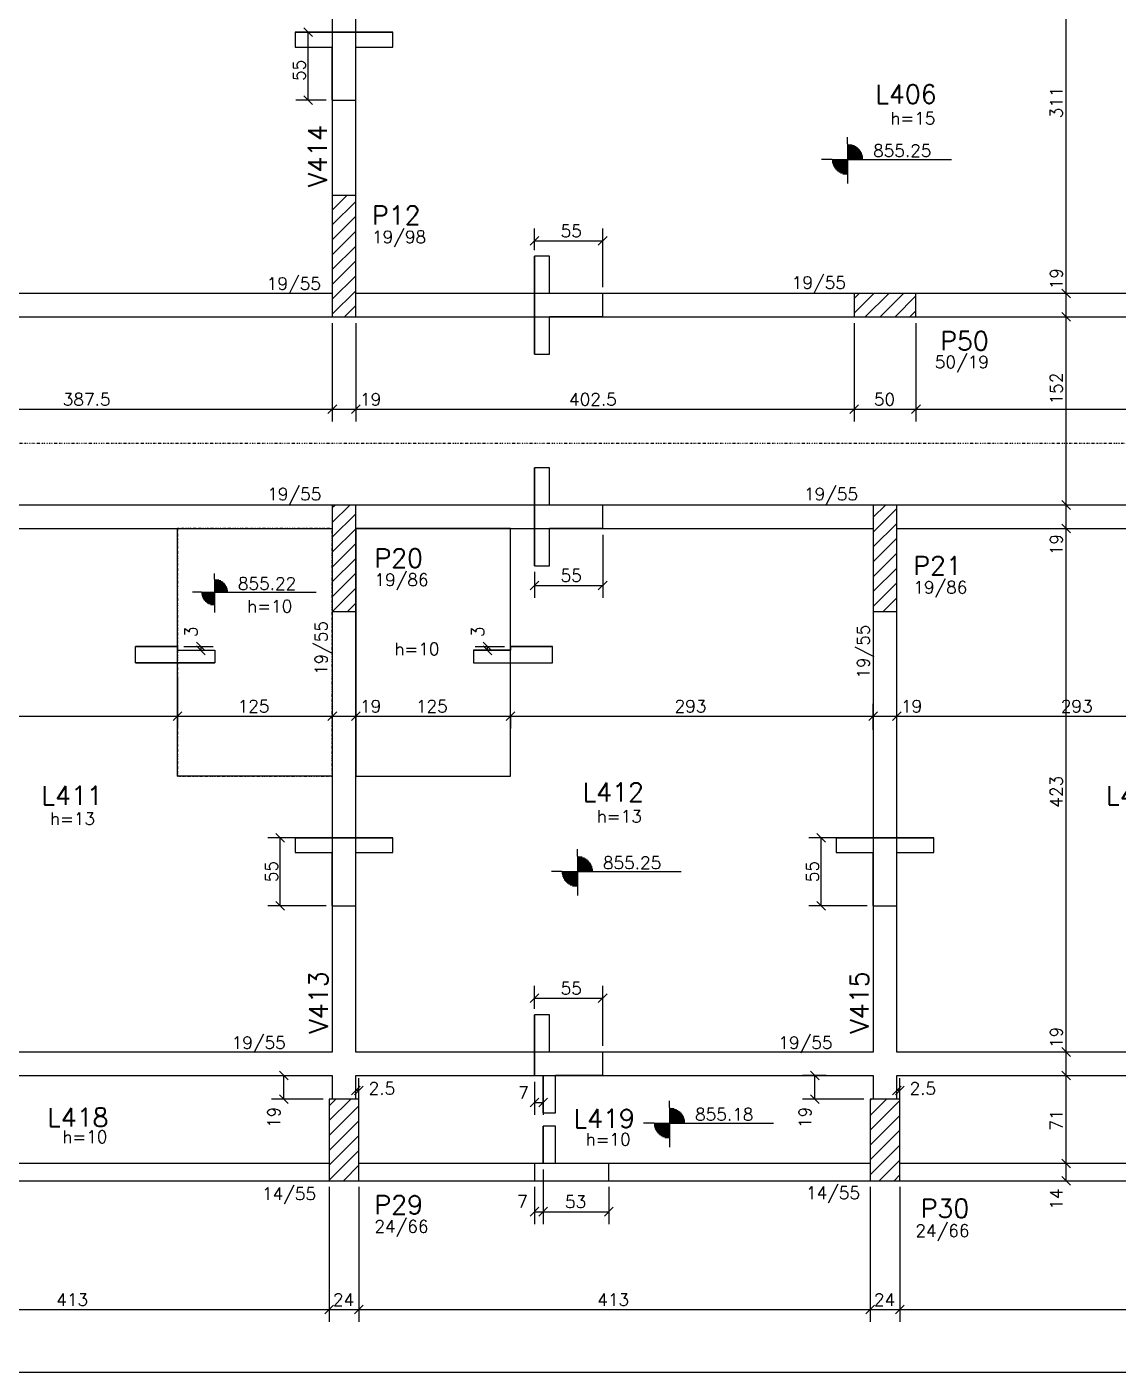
# Model space of a CAD drawing. Extents: x 1812 to 5810, y 1891 to 3687.
# Drawn here: x 2714 to 3595, y 1901 to 2988 of the extents above; entities that cross this region are included whole.
import ezdxf

# ---------------------------------------------------------------- set-up
doc = ezdxf.new("R2010")
doc.units = 0
doc.header["$MEASUREMENT"] = 0
doc.linetypes.add('ESTILO_TQS_0004', pattern=[2, 0.5, -0.4, 0.1, -0.4, 0.1, -0.5])
for name, color, linetype in [('2', 2, 'CONTINUOUS'), ('3', 3, 'CONTINUOUS'), ('4', 4, 'CONTINUOUS'), ('6', 6, 'CONTINUOUS'), ('7', 7, 'CONTINUOUS'), ('8', 8, 'CONTINUOUS'), ('9', 9, 'CONTINUOUS')]:
    doc.layers.add(name, color=color, linetype=linetype)
doc.styles.get("Standard").update_dxf_attribs({"font": 'ROMANS.SHX'})

msp = doc.modelspace()

# ---------------------------------------------------------------- linework, layer by layer
at = {"layer": '2', "linetype": 'Continuous'}
for p, q in [((2944.629123, 2980.561824), (2937.558055, 2987.632892)), ((2944.629123, 2925.561824), (2937.558055, 2932.632892)), ((3120.469817, 2812.023682), (3127.540885, 2819.09475)), ((3120.469817, 2812.023682), (3127.540885, 2819.09475)), ((3175.469817, 2812.023682), (3182.540885, 2819.09475)), ((3175.469817, 2812.023682), (3182.540885, 2819.09475)), ((3557.05183, 2769.489466), (3549.980763, 2776.560534)), ((3557.05183, 2769.489466), (3549.980763, 2776.560534)), ((3557.05183, 2769.489466), (3549.980763, 2776.560534)), ((3557.05183, 2750.489466), (3549.980763, 2757.560534)), ((3557.05183, 2750.489466), (3549.980763, 2757.560534)), ((2957.054466, 2675.902112), (2964.125534, 2682.973179)), ((2957.054466, 2675.902112), (2964.125534, 2682.973179)), ((2976.054466, 2675.902112), (2983.125534, 2682.973179)), ((2976.054466, 2675.902112), (2983.125534, 2682.973179)), ((3378.554442, 2675.902112), (3385.62551, 2682.973179)), ((3378.554442, 2675.902112), (3385.62551, 2682.973179)), ((3428.554442, 2675.902112), (3435.62551, 2682.973179)), ((3428.554442, 2675.902112), (3435.62551, 2682.973179)), ((3557.05183, 2598.489466), (3549.980763, 2605.560534)), ((3557.05183, 2598.489466), (3549.980763, 2605.560534)), ((3557.05183, 2579.489466), (3549.980763, 2586.560534)), ((3557.05183, 2579.489466), (3549.980763, 2586.560534)), ((3120.469817, 2533.548604), (3127.540885, 2540.619672)), ((3120.469817, 2533.548604), (3127.540885, 2540.619672)), ((3175.469817, 2533.548604), (3182.540885, 2540.619672)), ((3175.469817, 2533.548604), (3182.540885, 2540.619672)), ((2850.770676, 2491.169952), (2857.841743, 2484.098884)), ((3082.338257, 2491.169952), (3089.409324, 2484.098884)), ((2850.770676, 2488.169952), (2857.841743, 2481.098884)), ((3082.338257, 2488.169952), (3089.409324, 2481.098884)), ((2832.054466, 2427.94605), (2839.125534, 2435.017118)), ((2832.054466, 2427.94605), (2839.125534, 2435.017118)), ((2957.054466, 2427.94605), (2964.125534, 2435.017118)), ((2957.054466, 2427.94605), (2964.125534, 2435.017118)), ((2976.054466, 2427.94605), (2983.125534, 2435.017118)), ((2976.054466, 2427.94605), (2983.125534, 2435.017118)), ((3101.054466, 2427.94605), (3108.125534, 2435.017118)), ((3101.054466, 2427.94605), (3108.125534, 2435.017118)), ((3394.054466, 2427.94605), (3401.125534, 2435.017118)), ((3394.054466, 2427.94605), (3401.125534, 2435.017118)), ((3413.054466, 2427.94605), (3420.125534, 2435.017118)), ((3413.054466, 2427.94605), (3420.125534, 2435.017118)), ((2921.947986, 2329.642791), (2914.876919, 2336.713858)), ((2921.947986, 2329.642791), (2914.876919, 2336.713858)), ((3358.947986, 2329.642791), (3351.876919, 2336.713858)), ((3358.947986, 2329.642791), (3351.876919, 2336.713858)), ((2921.947986, 2274.642791), (2914.876919, 2281.713858)), ((2921.947986, 2274.642791), (2914.876919, 2281.713858)), ((3358.947986, 2274.642791), (3351.876919, 2281.713858)), ((3358.947986, 2274.642791), (3351.876919, 2281.713858)), ((3120.469817, 2199.988981), (3127.540885, 2207.060049)), ((3120.469817, 2199.988981), (3127.540885, 2207.060049)), ((3175.469817, 2199.988981), (3182.540885, 2207.060049)), ((3175.469817, 2199.988981), (3182.540885, 2207.060049)), ((3557.05183, 2156.489466), (3549.980763, 2163.560534)), ((3557.05183, 2156.489466), (3549.980763, 2163.560534)), ((2924.862664, 2137.489466), (2917.791596, 2144.560534)), ((3353.957827, 2137.489466), (3346.88676, 2144.560534)), ((3557.05183, 2137.489466), (3549.980763, 2144.560534)), ((3557.05183, 2137.489466), (3549.980763, 2144.560534)), ((2983.125534, 2132.4296), (2976.054466, 2125.358532)), ((2985.625534, 2132.4296), (2978.554466, 2125.358532)), ((3420.125534, 2132.4296), (3413.054466, 2125.358532)), ((3422.625534, 2132.4296), (3415.554466, 2125.358532)), ((2924.862664, 2118.489466), (2917.791596, 2125.560534)), ((3120.469817, 2115.695846), (3127.540885, 2122.766914)), ((3120.469817, 2115.695846), (3127.540885, 2122.766914)), ((3127.469817, 2115.695846), (3134.540885, 2122.766914)), ((3127.469817, 2115.695846), (3134.540885, 2122.766914)), ((3353.957827, 2118.489466), (3346.88676, 2125.560534)), ((3557.05183, 2066.489466), (3549.980763, 2073.560534)), ((3557.05183, 2066.489466), (3549.980763, 2073.560534)), ((3557.05183, 2052.489466), (3549.980763, 2059.560534)), ((3120.469817, 2027.494242), (3127.540885, 2034.56531)), ((3120.469817, 2027.494242), (3127.540885, 2034.56531)), ((3127.469817, 2027.494242), (3134.540885, 2034.56531)), ((3127.469817, 2027.494242), (3134.540885, 2034.56531)), ((3127.469817, 2027.494242), (3134.540885, 2034.56531)), ((3127.469817, 2027.494242), (3134.540885, 2034.56531)), ((3180.469817, 2027.494242), (3187.540885, 2034.56531)), ((3180.469817, 2027.494242), (3187.540885, 2034.56531)), ((2954.554466, 1948.438085), (2961.625534, 1955.509152)), ((2954.554466, 1948.438085), (2961.625534, 1955.509152)), ((2978.554466, 1948.438085), (2985.625534, 1955.509152)), ((2978.554466, 1948.438085), (2985.625534, 1955.509152)), ((3391.554466, 1948.438085), (3398.625534, 1955.509152)), ((3391.554466, 1948.438085), (3398.625534, 1955.509152)), ((3415.554466, 1948.438085), (3422.625534, 1955.509152)), ((3415.554466, 1948.438085), (3422.625534, 1955.509152))]:
    msp.add_line(p, q, dxfattribs=at)
at = {"layer": '3', "linetype": 'Continuous'}
for p, q in [((3376.789929, 2893.806456), (3376.789929, 2899.3112)), ((3376.789929, 2893.806456), (3376.789929, 2868.806456)), ((3376.789929, 2893.199108), (3380.639054, 2893.199108)), ((3376.789929, 2892.406259), (3382.538391, 2892.406259)), ((3376.789929, 2891.61341), (3383.862187, 2891.61341)), ((3364.289929, 2881.306456), (3355.863225, 2881.306456)), ((3376.789881, 2880.513655), (3364.289881, 2880.513655)), ((3364.289929, 2881.306456), (3389.289929, 2881.306456)), ((3376.789929, 2890.820549), (3384.897448, 2890.820549)), ((3376.789929, 2890.02776), (3385.744787, 2890.02776)), ((3376.789929, 2889.234911), (3386.453797, 2889.234911)), ((3376.789929, 2888.44205), (3387.053133, 2888.44205)), ((3376.789929, 2887.649201), (3387.561156, 2887.649201)), ((3376.789929, 2886.856352), (3387.990309, 2886.856352)), ((3376.789929, 2886.063503), (3388.349367, 2886.063503)), ((3376.789929, 2885.270654), (3388.644673, 2885.270654)), ((3376.789929, 2884.477852), (3388.880945, 2884.477852)), ((3376.789929, 2883.685003), (3389.061524, 2883.685003)), ((3376.789929, 2882.892154), (3389.188935, 2882.892154)), ((3376.789929, 2882.099305), (3389.289929, 2882.099305)), ((3389.289929, 2881.306456), (3460.712678, 2881.306456)), ((3376.789881, 2879.720806), (3364.390875, 2879.720806)), ((3376.789881, 2878.927956), (3364.518238, 2878.927956)), ((3376.789881, 2878.135107), (3364.698864, 2878.135107)), ((3376.789881, 2877.342306), (3364.935137, 2877.342306)), ((3376.789881, 2876.549409), (3365.230442, 2876.549409)), ((3376.789881, 2875.756608), (3365.589501, 2875.756608)), ((3376.789881, 2874.963759), (3366.018654, 2874.963759)), ((3376.789881, 2874.17091), (3366.526676, 2874.17091)), ((3376.789881, 2873.378061), (3367.126061, 2873.378061)), ((3376.789881, 2872.585259), (3367.835022, 2872.585259)), ((3376.789881, 2871.792351), (3368.682362, 2871.792351)), ((3376.789881, 2870.999549), (3369.717623, 2870.999549)), ((3376.789881, 2870.2067), (3371.041418, 2870.2067)), ((3376.789881, 2869.413851), (3372.940804, 2869.413851)), ((3376.789929, 2868.806456), (3376.789929, 2861.937924)), ((2960.59, 2840.381847), (2972.233153, 2852.025)), ((2960.59, 2828.361032), (2979.59, 2847.361032)), ((2960.59, 2816.340217), (2979.59, 2835.340217)), ((2960.59, 2804.319401), (2979.59, 2823.319401)), ((2960.59, 2792.298586), (2979.59, 2811.298586)), ((2960.59, 2780.277771), (2979.59, 2799.277771)), ((2960.59, 2768.256956), (2979.59, 2787.256956)), ((2960.59, 2756.23614), (2979.59, 2775.23614)), ((3382.089976, 2757.007582), (3398.107395, 2773.025)), ((3382.089976, 2769.028397), (3386.086579, 2773.025)), ((3391.12821, 2754.025), (3410.12821, 2773.025)), ((3403.149025, 2754.025), (3422.149025, 2773.025)), ((2970.399675, 2754.025), (2979.59, 2763.215325)), ((3415.16984, 2754.025), (3432.089976, 2770.945136)), ((3427.190656, 2754.025), (3432.089976, 2758.924321)), ((2960.59, 2587.944726), (2974.670274, 2602.025)), ((2960.59, 2599.965542), (2962.649458, 2602.025)), ((3397.59, 2592.195376), (3407.419624, 2602.025)), ((3397.59, 2580.174561), (3416.59, 2599.174561)), ((2960.59, 2575.923911), (2979.59, 2594.923911)), ((3397.59, 2568.153746), (3416.59, 2587.153746)), ((2960.59, 2563.903096), (2979.59, 2582.903096)), ((2960.59, 2551.88228), (2979.59, 2570.88228)), ((3397.59, 2556.13293), (3416.59, 2575.13293)), ((2960.59, 2539.861465), (2979.59, 2558.861465)), ((3397.59, 2544.112115), (3416.59, 2563.112115)), ((2865.511263, 2542.152113), (2865.511263, 2546.831146)), ((2960.59, 2527.84065), (2979.59, 2546.84065)), ((3397.59, 2532.0913), (3416.59, 2551.0913)), ((2865.511263, 2542.152113), (2865.511263, 2520.902113)), ((2865.511263, 2541.635868), (2868.783019, 2541.635868)), ((2865.511263, 2540.961946), (2870.397456, 2540.961946)), ((2865.511263, 2540.288024), (2871.522682, 2540.288024)), ((2865.511263, 2539.614093), (2872.402654, 2539.614093)), ((2865.511263, 2538.940222), (2873.122893, 2538.940222)), ((2865.511263, 2538.2663), (2873.72555, 2538.2663)), ((2865.511263, 2537.592368), (2874.234987, 2537.592368)), ((2865.511263, 2536.918446), (2874.666806, 2536.918446)), ((2865.511263, 2536.244525), (2875.031586, 2536.244525)), ((2865.511263, 2535.570603), (2875.336786, 2535.570603)), ((2865.511263, 2534.896681), (2875.587795, 2534.896681)), ((2865.511263, 2534.2228), (2875.788627, 2534.2228)), ((2865.511263, 2533.548878), (2875.942118, 2533.548878)), ((2865.511263, 2532.874957), (2876.050418, 2532.874957)), ((2960.795165, 2516.025), (2979.59, 2534.819835)), ((3397.59, 2520.070485), (3416.59, 2539.070485)), ((2854.886263, 2531.527113), (2847.723564, 2531.527113)), ((2865.511222, 2530.853232), (2854.886222, 2530.853232)), ((2854.886263, 2531.527113), (2876.136263, 2531.527113)), ((2865.511222, 2530.17931), (2854.972067, 2530.17931)), ((2865.511222, 2529.505389), (2855.080326, 2529.505389)), ((2865.511222, 2528.831467), (2855.233858, 2528.831467)), ((2865.511222, 2528.157586), (2855.43469, 2528.157586)), ((2865.511222, 2527.483623), (2855.685699, 2527.483623)), ((2865.511222, 2526.809742), (2855.990899, 2526.809742)), ((2865.511222, 2526.135821), (2856.355679, 2526.135821)), ((2865.511222, 2525.461899), (2856.787498, 2525.461899)), ((2865.511222, 2524.787977), (2857.296975, 2524.787977)), ((2865.511222, 2524.114096), (2857.899592, 2524.114096)), ((2865.511222, 2523.440124), (2858.619831, 2523.440124)), ((2865.511222, 2522.766242), (2859.499803, 2522.766242)), ((2865.511222, 2522.092321), (2860.625029, 2522.092321)), ((2865.511263, 2532.201035), (2876.136263, 2532.201035)), ((2876.136263, 2531.527113), (2947.559012, 2531.527113)), ((2972.815981, 2516.025), (2979.59, 2522.799019)), ((3405.565331, 2516.025), (3416.59, 2527.049669)), ((2865.511222, 2521.418399), (2862.239507, 2521.418399)), ((2865.511263, 2520.902113), (2865.511263, 2515.063861)), ((3158.524147, 2318.378486), (3158.524147, 2323.883231)), ((3158.524147, 2318.378486), (3158.524147, 2293.378486)), ((3158.524147, 2317.771139), (3162.373272, 2317.771139)), ((3158.524147, 2316.97829), (3164.27261, 2316.97829)), ((3158.524147, 2316.185441), (3165.596405, 2316.185441)), ((3158.524147, 2315.39258), (3166.631666, 2315.39258)), ((3146.024147, 2305.878486), (3137.597443, 2305.878486)), ((3158.524099, 2305.085685), (3146.024099, 2305.085685)), ((3146.024147, 2305.878486), (3171.024147, 2305.878486)), ((3158.524147, 2314.59979), (3167.479006, 2314.59979)), ((3158.524147, 2313.806941), (3168.188015, 2313.806941)), ((3158.524147, 2313.01408), (3168.787352, 2313.01408)), ((3158.524147, 2312.221231), (3169.295374, 2312.221231)), ((3158.524147, 2311.428382), (3169.724527, 2311.428382)), ((3158.524147, 2310.635533), (3170.083586, 2310.635533)), ((3158.524147, 2309.842684), (3170.378891, 2309.842684)), ((3158.524147, 2309.049883), (3170.615164, 2309.049883)), ((3158.524147, 2308.257034), (3170.795742, 2308.257034)), ((3158.524147, 2307.464185), (3170.923153, 2307.464185)), ((3158.524147, 2306.671336), (3171.024147, 2306.671336)), ((3171.024147, 2305.878486), (3242.446896, 2305.878486)), ((3158.524099, 2304.292836), (3146.125094, 2304.292836)), ((3158.524099, 2303.499987), (3146.252457, 2303.499987)), ((3158.524099, 2302.707138), (3146.433083, 2302.707138)), ((3158.524099, 2301.914337), (3146.669355, 2301.914337)), ((3158.524099, 2301.12144), (3146.964661, 2301.12144)), ((3158.524099, 2300.328638), (3147.323719, 2300.328638)), ((3158.524099, 2299.535789), (3147.752873, 2299.535789)), ((3158.524099, 2298.74294), (3148.260895, 2298.74294)), ((3158.524099, 2297.950091), (3148.860279, 2297.950091)), ((3158.524099, 2297.15729), (3149.569241, 2297.15729)), ((3158.524099, 2296.364381), (3150.41658, 2296.364381)), ((3158.524099, 2295.57158), (3151.451841, 2295.57158)), ((3158.524099, 2294.778731), (3152.775637, 2294.778731)), ((3158.524099, 2293.985882), (3154.675022, 2293.985882)), ((3158.524147, 2293.378486), (3158.524147, 2286.509954)), ((2958.09, 2104.612115), (2975.502885, 2122.025)), ((2958.09, 2116.63293), (2963.48207, 2122.025)), ((3232.973194, 2115.093821), (3232.973194, 2120.598566)), ((3395.09, 2108.862765), (3408.252235, 2122.025)), ((3395.09, 2120.88358), (3396.23142, 2122.025)), ((3395.09, 2096.84195), (3419.09, 2120.84195)), ((2958.09, 2092.5913), (2982.09, 2116.5913)), ((3232.973194, 2115.093821), (3232.973194, 2090.093821)), ((3232.973194, 2114.486474), (3236.822319, 2114.486474)), ((3232.973194, 2113.693625), (3238.721656, 2113.693625)), ((3232.973194, 2112.900776), (3240.045452, 2112.900776)), ((3232.973194, 2112.107915), (3241.080713, 2112.107915)), ((3232.973194, 2111.315125), (3241.928052, 2111.315125)), ((3232.973194, 2110.522276), (3242.637062, 2110.522276)), ((3232.973194, 2109.729415), (3243.236398, 2109.729415)), ((3232.973194, 2108.936566), (3243.744421, 2108.936566)), ((3395.09, 2084.821134), (3419.09, 2108.821134)), ((2958.09, 2080.570485), (2982.09, 2104.570485)), ((3220.473194, 2102.593821), (3212.04649, 2102.593821)), ((3232.973146, 2101.80102), (3220.473146, 2101.80102)), ((3220.473194, 2102.593821), (3245.473194, 2102.593821)), ((3232.973146, 2101.008171), (3220.57414, 2101.008171)), ((3232.973146, 2100.215322), (3220.701503, 2100.215322)), ((3232.973146, 2099.422473), (3220.882129, 2099.422473)), ((3232.973146, 2098.629672), (3221.118402, 2098.629672)), ((3232.973146, 2097.836775), (3221.413707, 2097.836775)), ((3232.973194, 2108.143717), (3244.173574, 2108.143717)), ((3232.973194, 2107.350868), (3244.532632, 2107.350868)), ((3232.973194, 2106.558019), (3244.827938, 2106.558019)), ((3232.973194, 2105.765218), (3245.06421, 2105.765218)), ((3232.973194, 2104.972369), (3245.244789, 2104.972369)), ((3232.973194, 2104.17952), (3245.3722, 2104.17952)), ((3232.973194, 2103.386671), (3245.473194, 2103.386671)), ((3245.473194, 2102.593821), (3316.895943, 2102.593821)), ((2958.09, 2068.549669), (2982.09, 2092.549669)), ((3232.973146, 2097.043973), (3221.772766, 2097.043973)), ((3232.973146, 2096.251124), (3222.201919, 2096.251124)), ((3232.973146, 2095.458275), (3222.709941, 2095.458275)), ((3232.973146, 2094.665426), (3223.309326, 2094.665426)), ((3232.973146, 2093.872625), (3224.018287, 2093.872625)), ((3232.973146, 2093.079716), (3224.865627, 2093.079716)), ((3232.973146, 2092.286915), (3225.900888, 2092.286915)), ((3232.973146, 2091.494066), (3227.224683, 2091.494066)), ((3232.973146, 2090.701217), (3229.124069, 2090.701217)), ((3232.973194, 2090.093821), (3232.973194, 2083.225289)), ((3395.09, 2072.800319), (3419.09, 2096.800319)), ((2958.09, 2056.528854), (2982.09, 2080.528854)), ((3395.09, 2060.779504), (3419.09, 2084.779504)), ((2969.606961, 2056.025), (2982.09, 2068.508039)), ((3402.356311, 2056.025), (3419.09, 2072.758689)), ((2981.627777, 2056.025), (2982.09, 2056.487223)), ((3414.377127, 2056.025), (3419.09, 2060.737873))]:
    msp.add_line(p, q, dxfattribs=at)
for points in [[(2960.59, 3053.025), (2960.59, 2852.025)], [(2979.59, 2852.025), (2979.59, 3053.025)], [(2960.59, 2773.025), (2573.09, 2773.025)], [(3382.089976, 2773.025), (2979.59, 2773.025)], [(3834.59, 2773.025), (3432.089976, 2773.025)], [(2573.09, 2754.025), (2960.59, 2754.025)], [(2979.59, 2754.025), (3382.089976, 2754.025)], [(3432.089976, 2754.025), (3834.59, 2754.025)], [(2960.59, 2602.025), (2573.09, 2602.025)], [(3397.59, 2602.025), (2979.59, 2602.025)], [(3834.59, 2602.025), (3416.59, 2602.025)], [(2573.09, 2583.025), (2960.59, 2583.025)], [(2979.59, 2583.025), (3397.59, 2583.025)], [(3416.59, 2583.025), (3834.59, 2583.025)], [(2960.59, 2516.025), (2960.59, 2160.025)], [(2979.59, 2160.025), (2979.59, 2516.025)], [(3397.59, 2516.025), (3397.59, 2160.025)], [(3416.59, 2160.025), (3416.59, 2516.025)], [(2960.59, 2160.025), (2542.59, 2160.025)], [(3397.59, 2160.025), (2979.59, 2160.025)], [(3834.59, 2160.025), (3416.59, 2160.025)], [(2542.59, 2141.025), (2960.59, 2141.025)], [(2960.59, 2141.025), (2960.59, 2122.025)], [(2979.59, 2141.025), (3397.59, 2141.025)], [(2979.59, 2122.025), (2979.59, 2141.025)], [(2979.59, 2122.025), (2979.59, 2141.025)], [(3397.59, 2141.025), (3397.59, 2122.025)], [(3416.59, 2141.025), (3834.59, 2141.025)], [(3416.59, 2122.025), (3416.59, 2141.025)], [(2958.09, 2070.025), (2545.09, 2070.025)], [(3395.09, 2070.025), (2982.09, 2070.025)], [(3832.09, 2070.025), (3419.09, 2070.025)], [(2545.09, 2056.025), (2958.09, 2056.025)], [(2982.09, 2056.025), (3395.09, 2056.025)], [(3419.09, 2056.025), (3832.09, 2056.025)]]:
    msp.add_lwpolyline(points, dxfattribs=at)
at = {"layer": '3', "linetype": 'ESTILO_TQS_0004'}
for points in [[(2960.59, 2583.025), (2835.59, 2583.025), (2835.59, 2383.025), (2960.59, 2383.025), (2960.59, 2583.025)], [(2979.59, 2383.025), (3104.59, 2383.025), (3104.59, 2583.025), (2979.59, 2583.025), (2979.59, 2383.025)]]:
    msp.add_lwpolyline(points, dxfattribs=at)
at = {"layer": '6', "linetype": 'Continuous'}
for p, q in [((2930.59, 2984.097358), (2960.59, 2984.097358)), ((2960.59, 2984.097358), (2979.59, 2984.097358)), ((2979.59, 2984.097358), (3009.59, 2984.097358)), ((2930.59, 2972.097358), (2960.59, 2972.097358)), ((2960.59, 2929.097358), (2960.59, 2972.097358)), ((2979.59, 2929.097358), (2979.59, 2972.097358)), ((2979.59, 2972.097358), (3009.59, 2972.097358)), ((2960.59, 2929.097358), (2979.59, 2929.097358)), ((3124.005351, 2773.025), (3124.005351, 2803.025)), ((3136.005351, 2773.025), (3136.005351, 2803.025)), ((3124.005351, 2754.025), (3124.005351, 2773.025)), ((3179.005351, 2773.025), (3136.005351, 2773.025)), ((3179.005351, 2754.025), (3179.005351, 2773.025)), ((3124.005351, 2724.025), (3124.005351, 2754.025)), ((3136.005351, 2724.025), (3136.005351, 2754.025)), ((3179.005351, 2754.025), (3136.005351, 2754.025)), ((3124.005351, 2602.025), (3124.005351, 2632.025)), ((3136.005351, 2602.025), (3136.005351, 2632.025)), ((3124.005351, 2583.025), (3124.005351, 2602.025)), ((3179.005351, 2602.025), (3136.005351, 2602.025)), ((3179.005351, 2583.025), (3179.005351, 2602.025)), ((3124.005351, 2553.025), (3124.005351, 2583.025)), ((3136.005351, 2553.025), (3136.005351, 2583.025)), ((3179.005351, 2583.025), (3136.005351, 2583.025)), ((2835.59, 2487.634418), (2801.621745, 2487.634418)), ((2835.59, 2484.634418), (2835.59, 2487.634418)), ((2835.59, 2484.634418), (2865.59, 2484.634418)), ((3074.59, 2484.634418), (3104.59, 2484.634418)), ((3104.59, 2484.634418), (3104.59, 2487.634418)), ((3104.59, 2487.634418), (3138.558255, 2487.634418)), ((2801.621745, 2474.634418), (2865.59, 2474.634418)), ((3074.59, 2474.634418), (3138.558255, 2474.634418)), ((2930.59, 2333.178324), (2960.59, 2333.178324)), ((2960.59, 2333.178324), (2979.59, 2333.178324)), ((2979.59, 2333.178324), (3009.59, 2333.178324)), ((3367.59, 2333.178324), (3397.59, 2333.178324)), ((3397.59, 2333.178324), (3416.59, 2333.178324)), ((3416.59, 2333.178324), (3446.59, 2333.178324)), ((2930.59, 2321.178324), (2960.59, 2321.178324)), ((2960.59, 2278.178324), (2960.59, 2321.178324)), ((2979.59, 2278.178324), (2979.59, 2321.178324)), ((2979.59, 2321.178324), (3009.59, 2321.178324)), ((3367.59, 2321.178324), (3397.59, 2321.178324)), ((3397.59, 2278.178324), (3397.59, 2321.178324)), ((3416.59, 2278.178324), (3416.59, 2321.178324)), ((3416.59, 2321.178324), (3446.59, 2321.178324)), ((2960.59, 2278.178324), (2979.59, 2278.178324)), ((3397.59, 2278.178324), (3416.59, 2278.178324)), ((3124.005351, 2160.025), (3124.005351, 2190.025)), ((3136.005351, 2160.025), (3136.005351, 2190.025)), ((3124.005351, 2141.025), (3124.005351, 2160.025)), ((3179.005351, 2160.025), (3136.005351, 2160.025)), ((3179.005351, 2141.025), (3179.005351, 2160.025)), ((3124.005351, 2141.025), (3131.005351, 2141.025)), ((3131.005351, 2111.025), (3131.005351, 2141.025)), ((3141.005351, 2111.025), (3141.005351, 2141.025)), ((3179.005351, 2141.025), (3141.005351, 2141.025)), ((3131.005351, 2070.025), (3131.005351, 2100.025)), ((3141.005351, 2070.025), (3141.005351, 2100.025)), ((3131.005351, 2070.025), (3124.005351, 2070.025)), ((3124.005351, 2070.025), (3124.005351, 2056.025)), ((3184.005351, 2070.025), (3141.005351, 2070.025)), ((3184.005351, 2056.025), (3184.005351, 2070.025)), ((3124.005351, 2056.025), (3184.005351, 2056.025))]:
    msp.add_line(p, q, dxfattribs=at)
at = {"layer": '7', "linetype": 'Continuous'}
for points in [[(2960.59, 2754.025), (2979.59, 2754.025), (2979.59, 2852.025), (2960.59, 2852.025), (2960.59, 2754.025)], [(3382.089976, 2754.025), (3432.089976, 2754.025), (3432.089976, 2773.025), (3382.089976, 2773.025), (3382.089976, 2754.025)], [(2960.59, 2516.025), (2979.59, 2516.025), (2979.59, 2602.025), (2960.59, 2602.025), (2960.59, 2516.025)], [(3397.59, 2516.025), (3416.59, 2516.025), (3416.59, 2602.025), (3397.59, 2602.025), (3397.59, 2516.025)], [(2958.09, 2056.025), (2982.09, 2056.025), (2982.09, 2122.025), (2958.09, 2122.025), (2958.09, 2056.025)], [(3395.09, 2056.025), (3419.09, 2056.025), (3419.09, 2122.025), (3395.09, 2122.025), (3395.09, 2056.025)]]:
    msp.add_lwpolyline(points, dxfattribs=at)
at = {"layer": '8', "linetype": 'Continuous'}
for points in [[(2930.59, 2984.097358), (2930.59, 2972.097358), (2960.59, 2972.097358), (2960.59, 2929.097358), (2979.59, 2929.097358), (2979.59, 2972.097358), (3009.59, 2972.097358), (3009.59, 2984.097358), (2930.59, 2984.097358)], [(3124.005351, 2724.025), (3136.005351, 2724.025), (3136.005351, 2754.025), (3179.005351, 2754.025), (3179.005351, 2773.025), (3136.005351, 2773.025), (3136.005351, 2803.025), (3124.005351, 2803.025), (3124.005351, 2724.025)], [(3124.005351, 2553.025), (3136.005351, 2553.025), (3136.005351, 2583.025), (3179.005351, 2583.025), (3179.005351, 2602.025), (3136.005351, 2602.025), (3136.005351, 2632.025), (3124.005351, 2632.025), (3124.005351, 2553.025)], [(2865.59, 2474.634418), (2801.621745, 2474.634418), (2801.621745, 2487.634418), (2835.59, 2487.634418), (2835.59, 2484.634418), (2865.59, 2484.634418), (2865.59, 2474.634418)], [(3074.59, 2474.634418), (3138.558255, 2474.634418), (3138.558255, 2487.634418), (3104.59, 2487.634418), (3104.59, 2484.634418), (3074.59, 2484.634418), (3074.59, 2474.634418)], [(2930.59, 2333.178324), (2930.59, 2321.178324), (2960.59, 2321.178324), (2960.59, 2278.178324), (2979.59, 2278.178324), (2979.59, 2321.178324), (3009.59, 2321.178324), (3009.59, 2333.178324), (2930.59, 2333.178324)], [(3367.59, 2333.178324), (3367.59, 2321.178324), (3397.59, 2321.178324), (3397.59, 2278.178324), (3416.59, 2278.178324), (3416.59, 2321.178324), (3446.59, 2321.178324), (3446.59, 2333.178324), (3367.59, 2333.178324)], [(3131.005351, 2111.025), (3141.005351, 2111.025), (3141.005351, 2141.025), (3179.005351, 2141.025), (3179.005351, 2160.025), (3136.005351, 2160.025), (3136.005351, 2190.025), (3124.005351, 2190.025), (3124.005351, 2141.025), (3131.005351, 2141.025), (3131.005351, 2111.025)], [(3124.005351, 2056.025), (3184.005351, 2056.025), (3184.005351, 2070.025), (3141.005351, 2070.025), (3141.005351, 2100.025), (3131.005351, 2100.025), (3131.005351, 2070.025), (3124.005351, 2070.025), (3124.005351, 2056.025)]]:
    msp.add_lwpolyline(points, dxfattribs=at)
at = {"layer": '9', "linetype": 'Continuous'}
for p, q in [((3553.516297, 2773.025), (3553.516297, 3084.025)), ((2955.59, 2984.097358), (2931.093589, 2984.097358)), ((2941.093589, 2929.097358), (2941.093589, 2984.097358)), ((2955.59, 2929.097358), (2931.093589, 2929.097358)), ((3124.005351, 2808.025), (3124.005351, 2825.559216)), ((3124.005351, 2808.025), (3124.005351, 2825.559216)), ((3124.005351, 2815.559216), (3179.005351, 2815.559216)), ((3124.005351, 2815.559216), (3179.005351, 2815.559216)), ((3179.005351, 2778.025), (3179.005351, 2825.559216)), ((3179.005351, 2778.025), (3179.005351, 2825.559216)), ((3553.516297, 2754.025), (3553.516297, 2773.025)), ((3553.516297, 2602.025), (3553.516297, 2754.025)), ((2960.59, 2749.025), (2960.59, 2669.437645)), ((2979.59, 2749.025), (2979.59, 2669.437645)), ((2979.59, 2744.025), (2979.59, 2669.437645)), ((3382.089976, 2749.025), (3382.089976, 2669.437645)), ((3432.089976, 2749.025), (3432.089976, 2669.437645)), ((2573.09, 2679.437645), (2960.59, 2679.437645)), ((2960.59, 2679.437645), (2979.59, 2679.437645)), ((2979.59, 2679.437645), (3382.089976, 2679.437645)), ((3382.089976, 2679.437645), (3432.089976, 2679.437645)), ((3432.089976, 2679.437645), (3834.59, 2679.437645)), ((3553.516297, 2583.025), (3553.516297, 2602.025)), ((3179.005351, 2578.025), (3179.005351, 2527.084138)), ((3179.005351, 2578.025), (3179.005351, 2527.084138)), ((3553.516297, 2160.025), (3553.516297, 2583.025)), ((3124.005351, 2548.025), (3124.005351, 2527.084138)), ((3124.005351, 2548.025), (3124.005351, 2527.084138)), ((3124.005351, 2537.084138), (3179.005351, 2537.084138)), ((3124.005351, 2537.084138), (3179.005351, 2537.084138)), ((2840.59, 2487.634418), (2864.306209, 2487.634418)), ((2851.348065, 2484.634418), (2864.306209, 2484.634418)), ((2854.306209, 2487.634418), (2854.306209, 2484.634418)), ((3075.873791, 2487.634418), (3099.59, 2487.634418)), ((3075.873791, 2484.634418), (3088.831935, 2484.634418)), ((3085.873791, 2484.634418), (3085.873791, 2487.634418)), ((2835.59, 2463.056342), (2835.59, 2421.481584)), ((2960.59, 2437.557227), (2960.59, 2421.481584)), ((3397.59, 2420.302737), (3397.59, 2441.481584)), ((3416.59, 2420.302737), (3416.59, 2441.481584)), ((2542.59, 2431.481584), (2835.59, 2431.481584)), ((2835.59, 2431.481584), (2960.59, 2431.481584)), ((2960.59, 2431.481584), (2979.59, 2431.481584)), ((2979.59, 2434.504335), (2979.59, 2421.481584)), ((2979.59, 2431.481584), (3104.59, 2431.481584)), ((3104.59, 2431.481584), (3397.59, 2431.481584)), ((3104.59, 2431.451443), (3104.59, 2421.481584)), ((3397.59, 2431.481584), (3416.59, 2431.481584)), ((3416.59, 2431.481584), (3709.59, 2431.481584)), ((2932.081205, 2333.178324), (2908.412453, 2333.178324)), ((2932.081205, 2333.178324), (2908.412453, 2333.178324)), ((2918.412453, 2278.178324), (2918.412453, 2333.178324)), ((2918.412453, 2278.178324), (2918.412453, 2333.178324)), ((3369.081205, 2333.178324), (3345.412453, 2333.178324)), ((3369.081205, 2333.178324), (3345.412453, 2333.178324)), ((3355.412453, 2278.178324), (3355.412453, 2333.178324)), ((3355.412453, 2278.178324), (3355.412453, 2333.178324)), ((2955.59, 2278.178324), (2908.412453, 2278.178324)), ((2955.59, 2278.178324), (2908.412453, 2278.178324)), ((3392.59, 2278.178324), (3345.412453, 2278.178324)), ((3392.59, 2278.178324), (3345.412453, 2278.178324)), ((3124.005351, 2195.025), (3124.005351, 2213.524515)), ((3124.005351, 2195.025), (3124.005351, 2213.524515)), ((3179.005351, 2165.025), (3179.005351, 2213.524515)), ((3179.005351, 2165.025), (3179.005351, 2213.524515)), ((3124.005351, 2203.524515), (3179.005351, 2203.524515)), ((3124.005351, 2203.524515), (3179.005351, 2203.524515)), ((3553.516297, 2141.025), (3553.516297, 2160.025)), ((2921.32713, 2122.025), (2921.32713, 2141.025)), ((2979.59, 2127.025), (2979.59, 2138.894066)), ((2982.09, 2122.025), (2982.09, 2138.894066)), ((3124.005351, 2136.025), (3124.005351, 2109.23138)), ((3124.005351, 2136.025), (3124.005351, 2109.23138)), ((3359.583434, 2141.025), (3340.422293, 2141.025)), ((3350.422293, 2122.025), (3350.422293, 2141.025)), ((3416.59, 2127.025), (3416.59, 2138.894066)), ((3419.09, 2122.025), (3419.09, 2138.894066)), ((3553.516297, 2070.025), (3553.516297, 2141.025)), ((2953.09, 2122.025), (2911.32713, 2122.025)), ((2982.09, 2128.894066), (2979.59, 2128.894066)), ((3390.09, 2122.025), (3340.422293, 2122.025)), ((3419.09, 2128.894066), (3416.59, 2128.894066)), ((3124.005351, 2119.23138), (3131.005351, 2119.23138)), ((3124.005351, 2119.23138), (3131.005351, 2119.23138)), ((3131.005351, 2118.766763), (3131.005351, 2109.23138)), ((3131.005351, 2118.766763), (3131.005351, 2109.23138)), ((3553.516297, 2056.025), (3553.516297, 2070.025)), ((3131.005351, 2065.025), (3131.005351, 2021.029776)), ((3131.005351, 2065.025), (3131.005351, 2021.029776)), ((2958.09, 2051.025), (2958.09, 1941.973619)), ((2982.09, 2051.025), (2982.09, 1941.973619)), ((3124.005351, 2051.025), (3124.005351, 2021.029776)), ((3124.005351, 2051.025), (3124.005351, 2021.029776)), ((3184.005351, 2051.025), (3184.005351, 2021.029776)), ((3184.005351, 2051.025), (3184.005351, 2021.029776)), ((3395.09, 2051.025), (3395.09, 1941.973619)), ((3419.09, 2051.025), (3419.09, 1941.973619)), ((3124.005351, 2031.029776), (3131.005351, 2031.029776)), ((3124.005351, 2031.029776), (3131.005351, 2031.029776)), ((3131.005351, 2031.029776), (3184.005351, 2031.029776)), ((3131.005351, 2031.029776), (3184.005351, 2031.029776)), ((2545.09, 1951.973619), (2958.09, 1951.973619)), ((2958.09, 1951.973619), (2982.09, 1951.973619)), ((2982.09, 1951.973619), (3395.09, 1951.973619)), ((3395.09, 1951.973619), (3419.09, 1951.973619)), ((3419.09, 1951.973619), (3832.09, 1951.973619)), ((2099.09, 1901.410231), (5472.59, 1901.410231))]:
    msp.add_line(p, q, dxfattribs=at)
at = {"layer": '9', "linetype": 'ESTILO_TQS_0004'}
msp.add_line((1835.89007, 2652.025), (5717.148403, 2652.025), dxfattribs=at)
at = {"layer": '9', "linetype": 'Continuous'}
for points in [[(2835.59, 2583.025), (2960.59, 2583.025), (2960.59, 2383.025), (2835.59, 2383.025), (2835.59, 2583.025)], [(2979.59, 2383.025), (3104.59, 2383.025), (3104.59, 2583.025), (2979.59, 2583.025), (2979.59, 2383.025)]]:
    msp.add_lwpolyline(points, dxfattribs=at)

# ---------------------------------------------------------------- texts
at = {"layer": '2', "linetype": 'Continuous'}
for s, p in [('55', (2938.837873, 2944.7013)), ('311', (3550.516297, 2914.525)), ('19', (3550.516297, 2776.35833)), ('152', (3550.516297, 2683.30195)), ('19', (3550.516297, 2561.471262)), ('3', (2851.49346, 2495.269147)), ('3', (3083.061041, 2495.269147)), ('423', (3550.516297, 2357.525)), ('55', (2916.456356, 2297.310035)), ('55', (3353.456356, 2297.310035)), ('19', (3550.516297, 2163.35833)), ('19', (2918.32713, 2098.69167)), ('19', (3347.422293, 2098.69167)), ('71', (3550.516297, 2096.525)), ('14', (3550.516297, 2032.69167))]:
    msp.add_text(s, height=10, rotation=90, dxfattribs=at).set_placement(p)
for s, p in [('55', (3145.005351, 2818.559216)), ('387.5', (2742.84, 2682.437645)), ('19', (2982.92333, 2682.437645)), ('402.5', (3151.839988, 2682.437645)), ('50', (3398.089976, 2682.437645)), ('55', (3145.005351, 2540.084138)), ('125', (2884.09, 2434.481584)), ('19', (2982.92333, 2434.481584)), ('125', (3028.09, 2434.481584)), ('293', (3237.09, 2434.481584)), ('19', (3419.92333, 2434.481584)), ('293', (3549.09, 2434.481584)), ('55', (3145.005351, 2206.524515)), ('2.5', (2989.921345, 2125.615485)), ('7', (3110.672021, 2122.23138)), ('7', (3110.672021, 2122.23138)), ('2.5', (3426.921345, 2125.615485)), ('7', (3109.774223, 2034.247156)), ('53', (3148.505351, 2034.029776)), ('53', (3148.505351, 2034.029776)), ('413', (2737.59, 1954.973619)), ('24', (2961.09, 1954.973619)), ('413', (3174.59, 1954.973619)), ('24', (3398.09, 1954.973619))]:
    msp.add_text(s, height=10, dxfattribs=at).set_placement(p)
at = {"layer": '3', "linetype": 'Continuous'}
for s, p in [('h=15', (3411.395928, 2909.587087)), ('855.25', (3397.447748, 2883.373862)), ('19/98', (2992.644896, 2813.688858)), ('19/55', (2907.666847, 2775.969703)), ('19/55', (3331.782097, 2776.775)), ('50/19', (3447.340259, 2712.549709)), ('19/55', (2907.988057, 2605.873097)), ('19/55', (3341.602084, 2605.873097)), ('855.22', (2884.294082, 2533.594519)), ('19/86', (2994.639444, 2536.610383)), ('19/86', (3429.910328, 2530.558479)), ('h=10', (2891.82548, 2515.27145)), ('h=10', (3010.732339, 2480.750104)), ('h=13', (2732.472741, 2343.548572)), ('h=13', (3174.226023, 2345.529528)), ('855.25', (3179.181966, 2307.945892)), ('19/55', (2879.272719, 2162.599663)), ('19/55', (3320.952218, 2162.560117)), ('855.18', (3253.631013, 2104.661227)), ('h=10', (2742.495037, 2086.514891)), ('h=10', (3165.205872, 2084.449529)), ('14/55', (2903.748272, 2040.517971)), ('14/55', (3343.229943, 2041.257839)), ('24/66', (2994.622732, 2014.130914)), ('24/66', (3431.643852, 2010.658882))]:
    msp.add_text(s, height=10, dxfattribs=at).set_placement(p)
for p in [(2956.555259, 2464.666392), (3394.585006, 2461.733672)]:
    msp.add_text('19/55', height=10, rotation=90, dxfattribs=at).set_placement(p)
at = {"layer": '4', "linetype": 'Continuous'}
for s, p in [('L406', (3399.333472, 2926.587087)), ('P12', (2992.644896, 2828.688858)), ('P50', (3451.750458, 2727.122916)), ('P20', (2994.639444, 2551.610383)), ('P21', (3429.910328, 2545.558479)), ('L411', (2725.626214, 2359.787847)), ('L412', (3162.815144, 2362.529528)), ('L413', (3585.716818, 2359.778759)), ('L418', (2730.217452, 2099.763407)), ('L419', (3155.494594, 2098.893929)), ('P29', (2994.622732, 2029.130914)), ('P30', (3435.924703, 2026.229662))]:
    msp.add_text(s, height=15, dxfattribs=at).set_placement(p)
for s, p in [('V414', (2956.114323, 2859.042556)), ('V413', (2956.84, 2175.025)), ('V415', (3393.84, 2175.025))]:
    msp.add_text(s, height=15, rotation=90, dxfattribs=at).set_placement(p)

doc.saveas('drawing.dxf')
